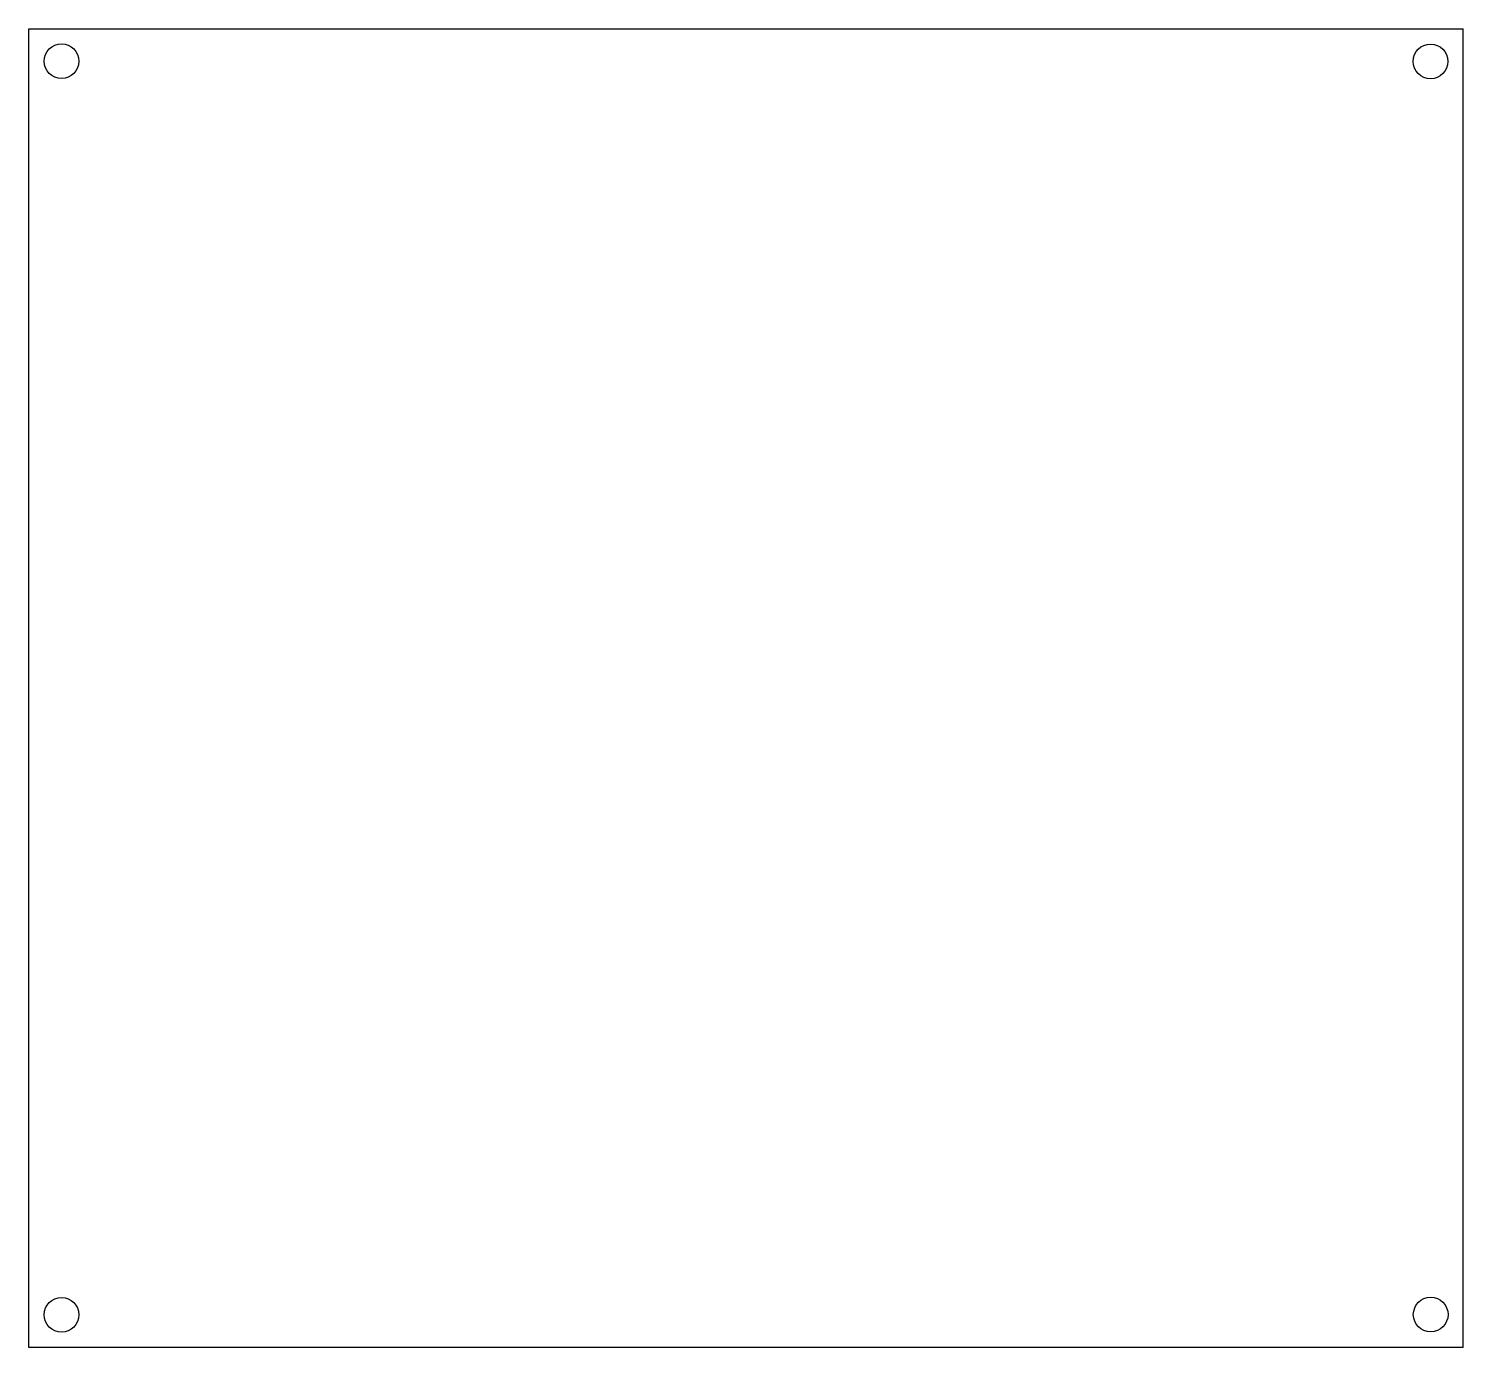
# Model space of a CAD drawing. Header units: millimetres. Extents: x 136 to 260, y 27 to 141.
import ezdxf

# ---------------------------------------------------------------- set-up
doc = ezdxf.new("R2010")
doc.units = ezdxf.units.MM
doc.header["$MEASUREMENT"] = 0

msp = doc.modelspace()

# ---------------------------------------------------------------- linework, layer by layer
for p, q in [((136.49, 27.49), (136.49, 141.49)), ((136.49, 141.49), (260.49, 141.49)), ((260.49, 27.49), (260.49, 141.49)), ((260.49, 27.49), (136.49, 27.49))]:
    msp.add_line(p, q)
for centre in [(139.33, 138.68), (257.66, 138.67), (139.33, 30.31), (257.67, 30.33)]:
    msp.add_circle(centre, 1.5)

doc.saveas('drawing.dxf')
